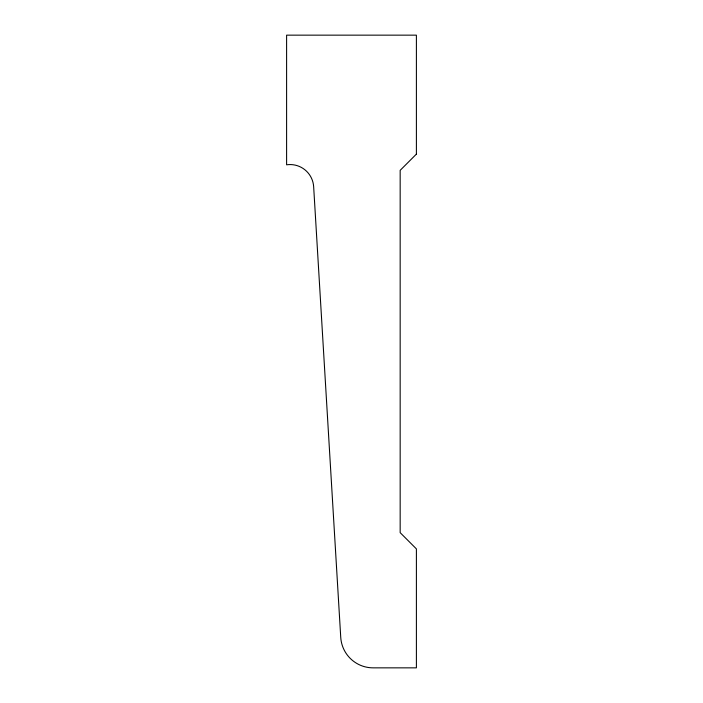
<?xml version="1.0" encoding="UTF-8"?>
<svg xmlns="http://www.w3.org/2000/svg" width="703" height="703" viewBox="0 0 703 703"><rect width="100%" height="100%" fill="white"/><g stroke="black" fill="none" stroke-linecap="round" stroke-linejoin="round"><path stroke-width="1.05" d="M416.396 154.115L400.165 170.346L400.165 532.654L416.396 548.885L416.396 667.85L373.135 667.85A32.443 32.443 0 0 1 340.744 637.349L313.643 186.532A23.612 23.612 0 0 0 286.604 164.818L286.604 35.15L416.396 35.15L416.396 154.115"/></g></svg>
